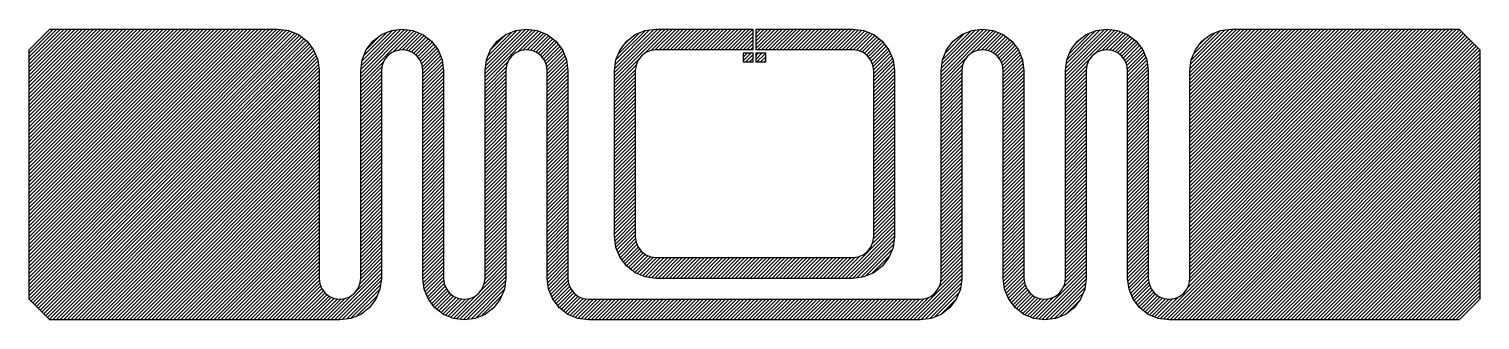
# Model space of a CAD drawing. Extents: x -35 to 35, y -7 to 7.
import ezdxf

# ---------------------------------------------------------------- set-up
doc = ezdxf.new("R2010")
doc.units = 0
doc.header["$MEASUREMENT"] = 0
doc.layers.add('1', color=7, linetype='Continuous')

msp = doc.modelspace()

# ---------------------------------------------------------------- hatches: boundary and pattern name
h = msp.add_hatch()
h.set_pattern_fill('ANSI31', color=256)
h.paths.add_polyline_path([(-21, 5), (-21, -5), (-20.9659, -5.25882), (-20.866, -5.5), (-20.7071, -5.70711), (-20.5, -5.86603), (-20.2588, -5.96593), (-20, -6), (-19.7412, -5.96593), (-19.5, -5.86603), (-19.2929, -5.70711), (-19.134, -5.5), (-19.0341, -5.25882), (-19, -5), (-19, 5), (-18.9319, 5.51764), (-18.7321, 6), (-18.4142, 6.41421), (-18, 6.73205), (-17.5176, 6.93185), (-17, 7), (-16.4824, 6.93185), (-16, 6.73205), (-15.5858, 6.41421), (-15.2679, 6), (-15.0681, 5.51764), (-15, 5), (-15, -5), (-14.9659, -5.25882), (-14.866, -5.5), (-14.7071, -5.70711), (-14.5, -5.86603), (-14.2588, -5.96593), (-14, -6), (-13.7412, -5.96593), (-13.5, -5.86603), (-13.2929, -5.70711), (-13.134, -5.5), (-13.0341, -5.25882), (-13, -5), (-13, 5), (-12.9319, 5.51764), (-12.7321, 6), (-12.4142, 6.41421), (-12, 6.73205), (-11.5176, 6.93185), (-11, 7), (-10.4824, 6.93185), (-10, 6.73205), (-9.58579, 6.41421), (-9.26795, 6), (-9.06815, 5.51764), (-9, 5), (-9, -5), (-8.96593, -5.25882), (-8.86603, -5.5), (-8.70711, -5.70711), (-8.5, -5.86603), (-8.25882, -5.96593), (-8, -6), (8, -6), (8.25882, -5.96593), (8.5, -5.86603), (8.70711, -5.70711), (8.86603, -5.5), (8.96593, -5.25882), (9, -5), (9, 5), (9.06815, 5.51764), (9.26795, 6), (9.58579, 6.41421), (10, 6.73205), (10.4824, 6.93185), (11, 7), (11.5176, 6.93185), (12, 6.73205), (12.4142, 6.41421), (12.7321, 6), (12.9319, 5.51764), (13, 5), (13, -5), (13.0341, -5.25882), (13.134, -5.5), (13.2929, -5.70711), (13.5, -5.86603), (13.7412, -5.96593), (14, -6), (14.2588, -5.96593), (14.5, -5.86603), (14.7071, -5.70711), (14.866, -5.5), (14.9659, -5.25882), (15, -5), (15, 5), (15.0681, 5.51764), (15.2679, 6), (15.5858, 6.41421), (16, 6.73205), (16.4824, 6.93185), (17, 7), (17.5176, 6.93185), (18, 6.73205), (18.4142, 6.41421), (18.7321, 6), (18.9319, 5.51764), (19, 5), (19, -5), (19.0341, -5.25882), (19.134, -5.5), (19.2929, -5.70711), (19.5, -5.86603), (19.7412, -5.96593), (20, -6), (20.2588, -5.96593), (20.5, -5.86603), (20.7071, -5.70711), (20.866, -5.5), (20.9659, -5.25882), (21, -5), (21, 5), (21.0681, 5.51764), (21.2679, 6), (21.5858, 6.41421), (22, 6.73205), (22.4824, 6.93185), (23, 7), (34, 7), (35, 6), (35, -6), (34, -7), (20, -7), (19.4824, -6.93185), (19, -6.73205), (18.5858, -6.41421), (18.2679, -6), (18.0681, -5.51764), (18, -5), (18, 5), (17.9659, 5.25882), (17.866, 5.5), (17.7071, 5.70711), (17.5, 5.86603), (17.2588, 5.96593), (17, 6), (16.7412, 5.96593), (16.5, 5.86603), (16.2929, 5.70711), (16.134, 5.5), (16.0341, 5.25882), (16, 5), (16, -5), (15.9319, -5.51764), (15.7321, -6), (15.4142, -6.41421), (15, -6.73205), (14.5176, -6.93185), (14, -7), (13.4824, -6.93185), (13, -6.73205), (12.5858, -6.41421), (12.2679, -6), (12.0681, -5.51764), (12, -5), (12, 5), (11.9659, 5.25882), (11.866, 5.5), (11.7071, 5.70711), (11.5, 5.86603), (11.2588, 5.96593), (11, 6), (10.7412, 5.96593), (10.5, 5.86603), (10.2929, 5.70711), (10.134, 5.5), (10.0341, 5.25882), (10, 5), (10, -5), (9.93185, -5.51764), (9.73205, -6), (9.41421, -6.41421), (9, -6.73205), (8.51764, -6.93185), (8, -7), (-8, -7), (-8.51764, -6.93185), (-9, -6.73205), (-9.41421, -6.41421), (-9.73205, -6), (-9.93185, -5.51764), (-10, -5), (-10, 5), (-10.0341, 5.25882), (-10.134, 5.5), (-10.2929, 5.70711), (-10.5, 5.86603), (-10.7412, 5.96593), (-11, 6), (-11.2588, 5.96593), (-11.5, 5.86603), (-11.7071, 5.70711), (-11.866, 5.5), (-11.9659, 5.25882), (-12, 5), (-12, -5), (-12.0681, -5.51764), (-12.2679, -6), (-12.5858, -6.41421), (-13, -6.73205), (-13.4824, -6.93185), (-14, -7), (-14.5176, -6.93185), (-15, -6.73205), (-15.4142, -6.41421), (-15.7321, -6), (-15.9319, -5.51764), (-16, -5), (-16, 5), (-16.0341, 5.25882), (-16.134, 5.5), (-16.2929, 5.70711), (-16.5, 5.86603), (-16.7412, 5.96593), (-17, 6), (-17.2588, 5.96593), (-17.5, 5.86603), (-17.7071, 5.70711), (-17.866, 5.5), (-17.9659, 5.25882), (-18, 5), (-18, -5), (-18.0681, -5.51764), (-18.2679, -6), (-18.5858, -6.41421), (-19, -6.73205), (-19.4824, -6.93185), (-20, -7), (-34, -7), (-35, -6), (-35, 6), (-34, 7), (-23, 7), (-22.4824, 6.93185), (-22, 6.73205), (-21.5858, 6.41421), (-21.2679, 6), (-21.0681, 5.51764)])
h.paths.add_polyline_path([(6.75, 5), (6.75, -3), (6.68185, -3.51764), (6.48205, -4), (6.16421, -4.41421), (5.75, -4.73205), (5.26764, -4.93185), (4.75, -5), (-4.75, -5), (-5.26764, -4.93185), (-5.75, -4.73205), (-6.16421, -4.41421), (-6.48205, -4), (-6.68185, -3.51764), (-6.75, -3), (-6.75, 5), (-6.68185, 5.51764), (-6.48205, 6), (-6.16421, 6.41421), (-5.75, 6.73205), (-5.26764, 6.93185), (-4.75, 7), (-0.075, 7), (-0.075, 6), (-4.75, 6), (-5.00882, 5.96593), (-5.25, 5.86603), (-5.45711, 5.70711), (-5.61603, 5.5), (-5.71593, 5.25882), (-5.75, 5), (-5.75, -3), (-5.71593, -3.25882), (-5.61603, -3.5), (-5.45711, -3.70711), (-5.25, -3.86603), (-5.00882, -3.96593), (-4.75, -4), (4.75, -4), (5.00882, -3.96593), (5.25, -3.86603), (5.45711, -3.70711), (5.61603, -3.5), (5.71593, -3.25882), (5.75, -3), (5.75, 5), (5.71593, 5.25882), (5.61603, 5.5), (5.45711, 5.70711), (5.25, 5.86603), (5.00882, 5.96593), (4.75, 6), (0.075, 6), (0.075, 7), (4.75, 7), (5.26764, 6.93185), (5.75, 6.73205), (6.16421, 6.41421), (6.48205, 6), (6.68185, 5.51764)], flags=17)
h.paths.add_polyline_path([(0.075, 5.85), (0.525, 5.85), (0.525, 5.4), (0.075, 5.4)], flags=16)
h.paths.add_polyline_path([(-0.075, 5.4), (-0.525, 5.4), (-0.525, 5.85), (-0.075, 5.85)], flags=16)

# ---------------------------------------------------------------- linework, layer by layer
at = {"layer": '1'}
for points in [[(-21, 5), (-21, -5), (-20.9659, -5.25882), (-20.866, -5.5), (-20.7071, -5.70711), (-20.5, -5.86603), (-20.2588, -5.96593), (-20, -6), (-19.7412, -5.96593), (-19.5, -5.86603), (-19.2929, -5.70711), (-19.134, -5.5), (-19.0341, -5.25882), (-19, -5), (-19, 5), (-18.9319, 5.51764), (-18.7321, 6), (-18.4142, 6.41421), (-18, 6.73205), (-17.5176, 6.93185), (-17, 7), (-16.4824, 6.93185), (-16, 6.73205), (-15.5858, 6.41421), (-15.2679, 6), (-15.0681, 5.51764), (-15, 5), (-15, -5), (-14.9659, -5.25882), (-14.866, -5.5), (-14.7071, -5.70711), (-14.5, -5.86603), (-14.2588, -5.96593), (-14, -6), (-13.7412, -5.96593), (-13.5, -5.86603), (-13.2929, -5.70711), (-13.134, -5.5), (-13.0341, -5.25882), (-13, -5), (-13, 5), (-12.9319, 5.51764), (-12.7321, 6), (-12.4142, 6.41421), (-12, 6.73205), (-11.5176, 6.93185), (-11, 7), (-10.4824, 6.93185), (-10, 6.73205), (-9.58579, 6.41421), (-9.26795, 6), (-9.06815, 5.51764), (-9, 5), (-9, -5), (-8.96593, -5.25882), (-8.86603, -5.5), (-8.70711, -5.70711), (-8.5, -5.86603), (-8.25882, -5.96593), (-8, -6), (8, -6), (8.25882, -5.96593), (8.5, -5.86603), (8.70711, -5.70711), (8.86603, -5.5), (8.96593, -5.25882), (9, -5), (9, 5), (9.06815, 5.51764), (9.26795, 6), (9.58579, 6.41421), (10, 6.73205), (10.4824, 6.93185), (11, 7), (11.5176, 6.93185), (12, 6.73205), (12.4142, 6.41421), (12.7321, 6), (12.9319, 5.51764), (13, 5), (13, -5), (13.0341, -5.25882), (13.134, -5.5), (13.2929, -5.70711), (13.5, -5.86603), (13.7412, -5.96593), (14, -6), (14.2588, -5.96593), (14.5, -5.86603), (14.7071, -5.70711), (14.866, -5.5), (14.9659, -5.25882), (15, -5), (15, 5), (15.0681, 5.51764), (15.2679, 6), (15.5858, 6.41421), (16, 6.73205), (16.4824, 6.93185), (17, 7), (17.5176, 6.93185), (18, 6.73205), (18.4142, 6.41421), (18.7321, 6), (18.9319, 5.51764), (19, 5), (19, -5), (19.0341, -5.25882), (19.134, -5.5), (19.2929, -5.70711), (19.5, -5.86603), (19.7412, -5.96593), (20, -6), (20.2588, -5.96593), (20.5, -5.86603), (20.7071, -5.70711), (20.866, -5.5), (20.9659, -5.25882), (21, -5), (21, 5), (21.0681, 5.51764), (21.2679, 6), (21.5858, 6.41421), (22, 6.73205), (22.4824, 6.93185), (23, 7), (34, 7), (35, 6), (35, -6), (34, -7), (20, -7), (19.4824, -6.93185), (19, -6.73205), (18.5858, -6.41421), (18.2679, -6), (18.0681, -5.51764), (18, -5), (18, 5), (17.9659, 5.25882), (17.866, 5.5), (17.7071, 5.70711), (17.5, 5.86603), (17.2588, 5.96593), (17, 6), (16.7412, 5.96593), (16.5, 5.86603), (16.2929, 5.70711), (16.134, 5.5), (16.0341, 5.25882), (16, 5), (16, -5), (15.9319, -5.51764), (15.7321, -6), (15.4142, -6.41421), (15, -6.73205), (14.5176, -6.93185), (14, -7), (13.4824, -6.93185), (13, -6.73205), (12.5858, -6.41421), (12.2679, -6), (12.0681, -5.51764), (12, -5), (12, 5), (11.9659, 5.25882), (11.866, 5.5), (11.7071, 5.70711), (11.5, 5.86603), (11.2588, 5.96593), (11, 6), (10.7412, 5.96593), (10.5, 5.86603), (10.2929, 5.70711), (10.134, 5.5), (10.0341, 5.25882), (10, 5), (10, -5), (9.93185, -5.51764), (9.73205, -6), (9.41421, -6.41421), (9, -6.73205), (8.51764, -6.93185), (8, -7), (-8, -7), (-8.51764, -6.93185), (-9, -6.73205), (-9.41421, -6.41421), (-9.73205, -6), (-9.93185, -5.51764), (-10, -5), (-10, 5), (-10.0341, 5.25882), (-10.134, 5.5), (-10.2929, 5.70711), (-10.5, 5.86603), (-10.7412, 5.96593), (-11, 6), (-11.2588, 5.96593), (-11.5, 5.86603), (-11.7071, 5.70711), (-11.866, 5.5), (-11.9659, 5.25882), (-12, 5), (-12, -5), (-12.0681, -5.51764), (-12.2679, -6), (-12.5858, -6.41421), (-13, -6.73205), (-13.4824, -6.93185), (-14, -7), (-14.5176, -6.93185), (-15, -6.73205), (-15.4142, -6.41421), (-15.7321, -6), (-15.9319, -5.51764), (-16, -5), (-16, 5), (-16.0341, 5.25882), (-16.134, 5.5), (-16.2929, 5.70711), (-16.5, 5.86603), (-16.7412, 5.96593), (-17, 6), (-17.2588, 5.96593), (-17.5, 5.86603), (-17.7071, 5.70711), (-17.866, 5.5), (-17.9659, 5.25882), (-18, 5), (-18, -5), (-18.0681, -5.51764), (-18.2679, -6), (-18.5858, -6.41421), (-19, -6.73205), (-19.4824, -6.93185), (-20, -7), (-34, -7), (-35, -6), (-35, 6), (-34, 7), (-23, 7), (-22.4824, 6.93185), (-22, 6.73205), (-21.5858, 6.41421), (-21.2679, 6), (-21.0681, 5.51764)], [(6.75, 5), (6.75, -3), (6.68185, -3.51764), (6.48205, -4), (6.16421, -4.41421), (5.75, -4.73205), (5.26764, -4.93185), (4.75, -5), (-4.75, -5), (-5.26764, -4.93185), (-5.75, -4.73205), (-6.16421, -4.41421), (-6.48205, -4), (-6.68185, -3.51764), (-6.75, -3), (-6.75, 5), (-6.68185, 5.51764), (-6.48205, 6), (-6.16421, 6.41421), (-5.75, 6.73205), (-5.26764, 6.93185), (-4.75, 7), (-0.075, 7), (-0.075, 6), (-4.75, 6), (-5.00882, 5.96593), (-5.25, 5.86603), (-5.45711, 5.70711), (-5.61603, 5.5), (-5.71593, 5.25882), (-5.75, 5), (-5.75, -3), (-5.71593, -3.25882), (-5.61603, -3.5), (-5.45711, -3.70711), (-5.25, -3.86603), (-5.00882, -3.96593), (-4.75, -4), (4.75, -4), (5.00882, -3.96593), (5.25, -3.86603), (5.45711, -3.70711), (5.61603, -3.5), (5.71593, -3.25882), (5.75, -3), (5.75, 5), (5.71593, 5.25882), (5.61603, 5.5), (5.45711, 5.70711), (5.25, 5.86603), (5.00882, 5.96593), (4.75, 6), (0.075, 6), (0.075, 7), (4.75, 7), (5.26764, 6.93185), (5.75, 6.73205), (6.16421, 6.41421), (6.48205, 6), (6.68185, 5.51764)], [(-0.075, 5.4), (-0.525, 5.4), (-0.525, 5.85), (-0.075, 5.85)], [(0.075, 5.85), (0.525, 5.85), (0.525, 5.4), (0.075, 5.4)]]:
    msp.add_lwpolyline(points, close=True, dxfattribs=at)

doc.saveas('drawing.dxf')
